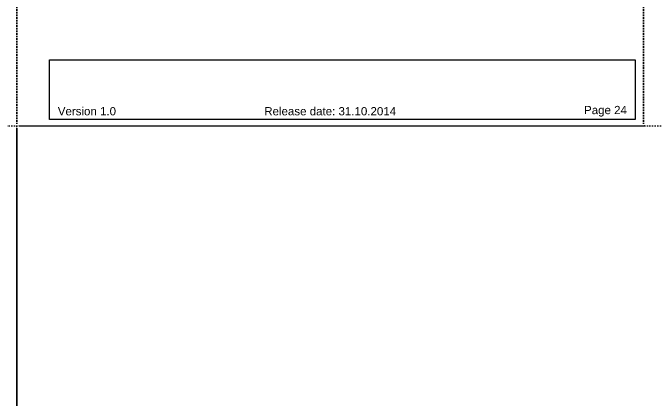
# Model space of a CAD drawing. Header units: millimetres. Extents: x -17234 to -8874, y -2869 to 1211.
# Drawn here: x -12676.8 to -12286.6, y -995.7 to -760.8 of the extents above; entities that cross this region are included whole.
import ezdxf

# ---------------------------------------------------------------- set-up
doc = ezdxf.new("R2010")
doc.units = ezdxf.units.MM
doc.linetypes.add('ACAD_ISO07W100', pattern=[3, 0, -3])
doc.layers.get('Defpoints').update_dxf_attribs({"linetype": 'ACAD_ISO07W100', "true_color": 0x105689})
doc.layers.add('Text', color=2, linetype='Continuous')
doc.styles.get("Standard").update_dxf_attribs({"font": 'arial.ttf'})

msp = doc.modelspace()

# ---------------------------------------------------------------- linework, layer by layer
at = {"layer": 'Defpoints', "color": 1, "ltscale": 0.5}
for points in [[(-13054.331, -319.239), (-12674.331, -319.239), (-12674.331, -829.239), (-13054.331, -829.239), (-13054.331, -319.239)], [(-12674.331, -319.239), (-12294.331, -319.239), (-12294.331, -829.239), (-12674.331, -829.239), (-12674.331, -319.239)], [(-12294.331, -319.239), (-11914.331, -319.239), (-11914.331, -829.239), (-12294.331, -829.239), (-12294.331, -319.239)], [(-13434.331, -829.239), (-12674.331, -829.239), (-12674.331, -1849.239), (-13434.331, -1849.239), (-13434.331, -829.239)], [(-12674.331, -829.239), (-11914.331, -829.239), (-11914.331, -1849.239), (-12674.331, -1849.239), (-12674.331, -829.239)]]:
    msp.add_lwpolyline(points, dxfattribs=at)
at = {"layer": 'Text', "ltscale": 0.5}
msp.add_lwpolyline([(-12299.331, -825.489), (-12654.578, -825.489), (-12654.578, -789.208), (-12299.331, -789.208)], close=True, dxfattribs=at)

# ---------------------------------------------------------------- texts
at = {"layer": 'Text', "color": 1, "ltscale": 0.5, "char_height": 5}
for s, width, insert, attachment_point in [('Version 1.0', 35.05, (-12649.578, -820.489), 4), ('Release date: 31.10.2014', 79.71576, (-12484.331, -820.489), 5), ('Page 24', 25.73554, (-12304.331, -820.489), 6)]:
    msp.add_mtext_dynamic_manual_height_columns(s, width=width, gutter_width=12.5, heights=[0], dxfattribs=dict(at, insert=insert, attachment_point=attachment_point))

doc.saveas('drawing.dxf')
